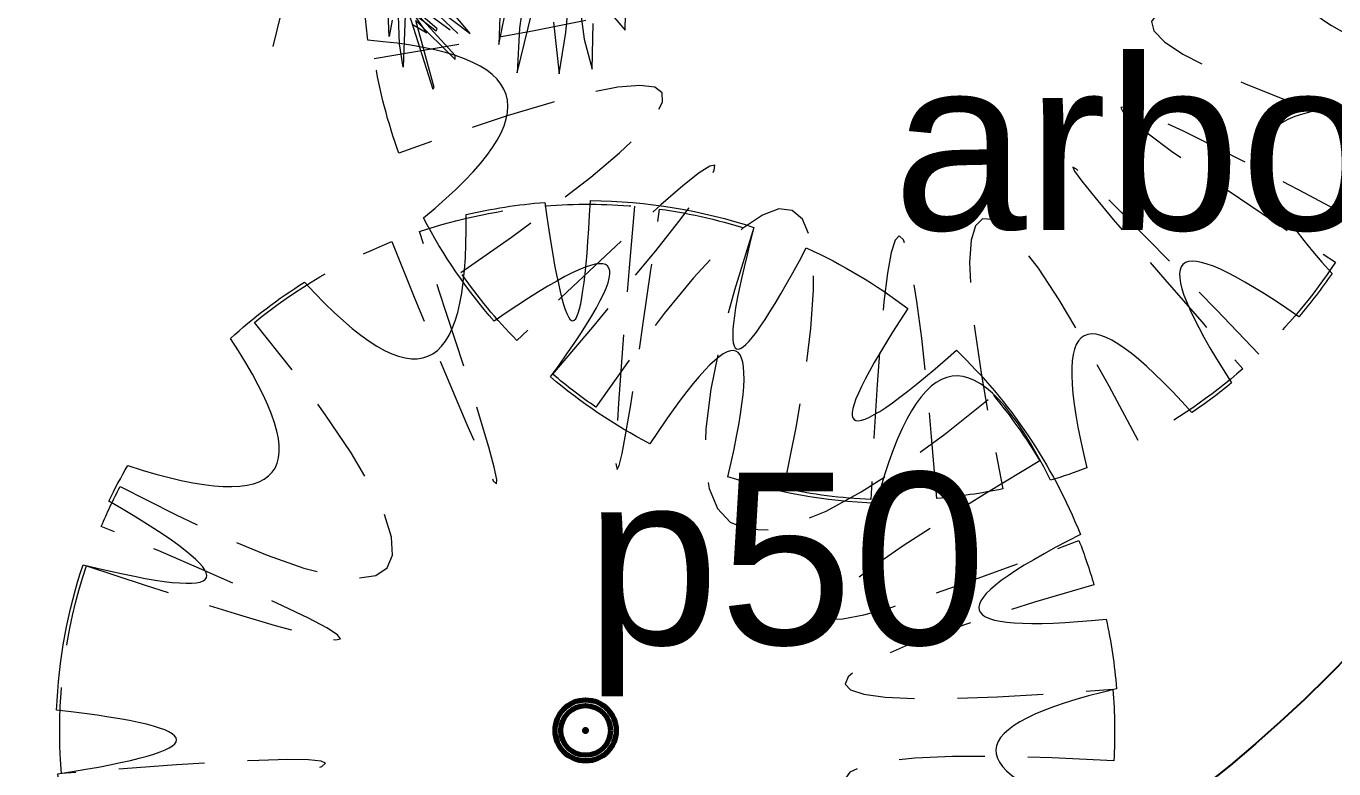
# Model space of a CAD drawing. Header units: metres. Extents: x 859577 to 860336, y 1645916 to 1646650.
# Drawn here: x 859941.813 to 859945.615, y 1646010.141 to 1646012.301 of the extents above; entities that cross this region are included whole.
import ezdxf

# ---------------------------------------------------------------- set-up
doc = ezdxf.new("R2010")
doc.units = ezdxf.units.M
doc.linetypes.add('DASHED', pattern=[0.75, 0.5, -0.25])
doc.layers.add('A-CALZADA', color=252, linetype='Continuous')
for name, color, linetype, lineweight in [('arbol', 174, 'Continuous', 100), ('HATCH', 253, 'Continuous', 0), ('VEGETATION', 7, 'Continuous', 0), ('VIEW THIC 0.0', 7, 'Continuous', 0)]:
    doc.layers.add(name, color=color, linetype=linetype, lineweight=lineweight)
doc.styles.get("Standard").update_dxf_attribs({"font": 'arial.ttf'})

# ---------------------------------------------------------------- blocks, each defined once
blk = doc.blocks.new('06092026_CAMPO')
at = {"layer": 'arbol'}
blk.add_point((859943.4396596805, 1646010.252865993, 38.813091855496), dxfattribs=at)
for s, p in [('arbol', (859944.3334227729, 1646011.708757834)), ('p50', (859943.4396596805, 1646010.502865993))]:
    blk.add_text(s, height=0.5, dxfattribs=at).set_placement(p)
blk = doc.blocks.new('v8')
at = {"layer": 'VEGETATION', "extrusion": (-5.0859915e-09, -1.3773533e-08, 1)}
for p, q in [((18816.68129166144, 35231.29492050924, -1.030321517964184e-08), (18816.80559227176, 35231.8077149237, -2.608032560464983e-09)), ((18816.8695878521, 35231.31110251562, -9.122658960324024e-09), (18816.86298641423, 35231.45432291739, -7.183582891195535e-09)), ((18817.00065819438, 35231.31602423191, -8.388246894796364e-09), (18816.87549035083, 35231.46556892458, -6.965090725233318e-09)), ((18816.88605857021, 35231.29925515602, -9.20206902636089e-09), (18816.88236290462, 35231.40422349471, -7.775080276365752e-09)), ((18816.90068620317, 35231.39220153002, -7.84747306317918e-09), (18816.98062490885, 35231.31595736858, -8.491056958514379e-09)), ((18816.90068620317, 35231.39220153002, -7.84747306317918e-09), (18817.00065819438, 35231.31602423191, -8.388246894796364e-09)), ((18817.08953326697, 35231.38922685687, -6.927970264791131e-09), (18817.08055987763, 35231.32490146267, -7.85959678405484e-09)), ((18817.09471334013, 35231.32552846957, -7.778976294407657e-09), (18817.11265397037, 35231.40144852152, -6.642043062911613e-09)), ((18816.89643380372, 35231.3799173858, -8.038296795906327e-09), (18816.89192282305, 35231.26179950888, -9.688140077387185e-09)), ((18816.89877058386, 35231.37333936592, -8.11701452544053e-09), (18816.9681795514, 35231.32240039214, -8.465610742916899e-09)), ((18817.04677889197, 35231.29856371043, -8.394170488247777e-09), (18817.06183996431, 35231.36977617386, -7.336722789610232e-09)), ((18817.15533580705, 35231.31757815844, -7.580154816746111e-09), (18817.1621286039, 35231.38477474707, -6.62007228097454e-09)), ((18816.94695660966, 35231.32364995011, -8.556339615893202e-09), (18816.90109621029, 35231.36339199486, -8.242196852405558e-09)), ((18816.90154693999, 35231.3468805549, -8.467325307806793e-09), (18816.94006283863, 35231.22596083782, -9.936925485934653e-09)), ((18816.9304256455, 35231.31730287379, -8.727837623757094e-09), (18816.90812496799, 35231.3492173407, -8.401683717277998e-09)), ((18816.90812496799, 35231.3492173407, -8.401683717277998e-09), (18816.94576785883, 35231.32078991541, -8.601778374776231e-09)), ((18816.97629608368, 35231.28059323638, -9.000162367041563e-09), (18816.91284427474, 35231.34987558438, -8.36861502236883e-09)), ((18817.04933657978, 35231.3586986263, -7.55289186344221e-09), (18817.04677889197, 35231.29856371043, -8.394170488247777e-09)), ((18817.1785429805, 35231.35591221011, -6.934128005838915e-09), (18817.18545625787, 35231.30686488301, -7.574522112736854e-09)), ((18817.23106954382, 35231.34512473661, -6.815559974318868e-09), (18817.25154441903, 35231.32147129985, -7.037216324563743e-09)), ((18817.25154441903, 35231.32147129985, -7.037216324563743e-09), (18817.25230196471, 35231.34673912032, -6.685336295395892e-09)), ((18816.87405989964, 35231.33768473557, -8.733783081415223e-09), (18816.8695878521, 35231.31110251562, -9.122658960324024e-09)), ((18816.90688712268, 35231.33153220862, -8.651566137848285e-09), (18816.9304256455, 35231.31730287379, -8.727837623757094e-09)), ((18816.9424308611, 35231.22881696556, -9.885542774115267e-09), (18816.9128029925, 35231.33740902352, -8.540533570450475e-09)), ((18816.9128029925, 35231.33740902352, -8.540533570450475e-09), (18816.97627488667, 35231.27419149288, -9.088444800359539e-09)), ((18816.94576785883, 35231.32078991541, -8.601778374776231e-09), (18816.94695660966, 35231.32364995011, -8.556339615893202e-09)), ((18817.07678218905, 35231.25247235846, -8.876414731223288e-09), (18817.09471334013, 35231.32552846957, -7.778976294407657e-09)), ((18817.08055987763, 35231.32490146267, -7.85959678405484e-09), (18817.07678218905, 35231.25247235846, -8.876414731223288e-09)), ((18817.13534513148, 35231.33482818041, -7.44423347616018e-09), (18817.14450203157, 35231.25106883126, -8.551323717121963e-09)), ((18817.19826811368, 35231.25847189261, -8.17590357223992e-09), (18817.19969172415, 35231.33225654006, -7.152387827257115e-09)), ((18817.14450203157, 35231.25106883126, -8.551323717121963e-09), (18817.15533580705, 35231.31757815844, -7.580154816746111e-09)), ((18817.18545625787, 35231.30686488301, -7.574522112736854e-09), (18817.19826811368, 35231.25847189261, -8.17590357223992e-09)), ((18816.89192282305, 35231.26179950888, -9.688140077387185e-09), (18816.88605857021, 35231.29925515602, -9.20206902636089e-09)), ((18816.97627488667, 35231.27419149288, -9.088444800359539e-09), (18816.97629608368, 35231.28059323638, -9.000162367041563e-09)), ((18816.94006283863, 35231.22596083782, -9.936925485934653e-09), (18816.9424308611, 35231.22881696556, -9.885542774115267e-09))]:
    blk.add_line(p, q, dxfattribs=at)
blk = doc.blocks.new('*U21')
at = {"layer": 'HATCH', "lineweight": 70, "ltscale": 2}
for radius in [0.0888294333432759, 0.07222495541418159]:
    blk.add_circle((99.28074189920306, -0.5045803755864285), radius, dxfattribs=at)
at = {"layer": 'VIEW THIC 0.0', "ltscale": 0.5}
for points in [[(98.93307672768863, 0.9958257722603878), (99.00725800166356, 1.013141051697458), (99.0836407225592, 1.025163636351895), (99.16184230794218, 1.031441092834171)], [(99.16184230794218, 1.031441092834171), (99.22677768745709, 0.5703543809862908), (99.27109653024894, 0.5720216734502332), (99.29479701013842, 1.03643612202093)], [(99.16184230794218, 1.031441092834171), (99.16184230794218, 1.031441092834171), (99.16184230794218, 1.031441092834171), (99.16184230794218, 1.031441092834171)], [(99.29479701013842, 1.03643612202093), (99.45993429144096, 1.035579192155052), (99.61984507661276, 1.008340966053383), (99.7701168844145, 0.9584792433166602)], [(98.46369738170486, 0.7995463717482447), (98.7856656138836, 0.4463218847730553), (98.94213315710037, 0.5117325248101048), (98.93307672768863, 0.9958257722603878)], [(99.7701168844145, 0.9584792433166602), (99.65217740157398, 0.5077263662155627), (99.70291294625906, 0.4877996648761206), (99.92236095490628, 0.8987945566777955)], [(99.92236095490628, 0.8987945566777955), (100.0273200273526, 0.8510680822316568), (100.1262710032529, 0.7918696131255156), (100.2174164756396, 0.7225925164497007)], [(98.24819298534803, 0.6355719036599694), (98.31485455126155, 0.6961925019956419), (98.38692705640446, 0.751130974975498), (98.46369738170486, 0.7995463717482447)], [(100.2174164756396, 0.7225925164497007), (99.96213674536696, 0.3327834696164348), (100.0093505228218, 0.2923310834742268), (100.3590564383588, 0.6012321622201595)], [(97.94974672503199, 0.2658749143218413), (98.41015410194025, 0.1166339789971231), (98.50963786270634, 0.2398638738852564), (98.24819298534803, 0.6355719036599694)], [(100.3590564383588, 0.6012321622201595), (100.513572263294, 0.45169903985927), (100.6374413173836, 0.2697536976165649), (100.719132712022, 0.06520722929393807)], [(97.89488403805838, 0.1627803605736337), (97.91185280188586, 0.1978921150200298), (97.93012910283295, 0.2322998812366522), (97.94974672503199, 0.2658749143218413)], [(97.81975954771292, -0.02237401741116368), (98.27288735781195, -0.1343455794437709), (98.29796157345119, -0.07264480205075607), (97.89488403805838, 0.1627803605736337)], [(100.719132712022, 0.06520722929393807), (100.3018717773044, -0.1456860899113812), (100.3268629022528, -0.2276546057263704), (100.7941147611754, -0.1806864480290185)], [(97.7429595471619, -0.4454334957738558), (97.74868002205478, -0.2988140262942076), (97.77517317114241, -0.1567417180165481), (97.81975954771292, -0.02237401741116368)], [(100.7941147611754, -0.1806864480290185), (100.8083387927614, -0.2467280295150363), (100.8183808969625, -0.3144533389700034), (100.8239306250362, -0.3836085388621768)], [(100.8239306250362, -0.3836085388621768), (100.3625352906145, -0.4922875178952415), (100.3569581700034, -0.6198089102960698), (100.8072449174354, -0.7661909777925069)], [(100.8239306250362, -0.3836085388621768), (100.8239306250362, -0.3836085388621768), (100.8239306250362, -0.3836085388621768), (100.8239306250362, -0.3836085388621768)], [(97.7468018070771, -0.6306435719230324), (98.20772964219523, -0.5600237843608007), (98.20647871631877, -0.4982901359142472), (97.7429595471619, -0.4454334957738558)], [(97.75431375390907, -0.7031096165208311), (97.75126131216172, -0.67913932012855), (97.74875306882471, -0.6549809283116035), (97.7468018070771, -0.6306435719230324)], [(97.91586489553052, -1.21948086041333), (98.28985246930257, -0.9138751038923847), (98.23602613332218, -0.7417513559282184), (97.75431375390907, -0.7031096165208311)], [(100.777253741318, -0.9034823752000681), (100.3007432047564, -0.8643840935105788), (100.2274165779559, -1.023556649797228), (100.5572651866082, -1.380994565565602)], [(98.12134590590459, -1.520360947672847), (98.04174364877933, -1.429098143928966), (97.9725665348442, -1.32822558153171), (97.91586489553052, -1.21948086041333)], [(98.28503731776621, -1.682084662270969), (98.56051630511746, -1.305882401854342), (98.50597000194712, -1.251957452735094), (98.12134590590459, -1.520360947672847)], [(100.460324822935, -1.507448105543284), (100.0763846272478, -1.239870039084999), (100.0111803443197, -1.30401240464004), (100.2647019302299, -1.699867441022495)], [(100.5572651866082, -1.380994565565602), (100.527124264625, -1.424792037047053), (100.4947590686103, -1.467000284827596), (100.460324822935, -1.507448105543284)], [(100.1493300412385, -1.785812440159643), (99.8341049386772, -1.434622305644686), (99.7321800462939, -1.488035927385346), (99.84374163333399, -1.94638977708116)], [(98.80061235190679, -1.972726788697112), (98.90746150943107, -1.517501166776672), (98.83191836981752, -1.485515813948099), (98.5739815634099, -1.87678305684559)], [(98.5739815634099, -1.87678305684559), (98.47044233749072, -1.82282888903143), (98.37352388786049, -1.75741368356786), (98.28503731776621, -1.682084662270969)], [(99.73847211212365, -1.982770719077458), (99.52591013084165, -1.556778413059548), (99.3571145761669, -1.579090547840928), (99.23206764297075, -2.049834955298889)], [(100.2647019302299, -1.699867441022495), (100.2277252005406, -1.730302376232062), (100.1892816004788, -1.75906454048327), (100.1493300412385, -1.785812440159643)], [(99.23206764297075, -2.049834955298889), (99.08246695233436, -2.044812990108715), (98.93753760240773, -2.018161877391883), (98.8006055037779, -1.972723136360248)], [(99.84374163333399, -1.94638977708116), (99.80928090821108, -1.959760987672139), (99.77418650238111, -1.971945188303537), (99.73847211212365, -1.982770719077458)]]:
    blk.add_open_spline(points, degree=3, dxfattribs=at)
at = {"layer": 'VIEW THIC 0.0', "linetype": 'DASHED', "ltscale": 0.5}
for points in [[(98.797402859609, 0.946639732126421), (98.91320207218759, 0.9854677407791606), (99.03550838202399, 1.01096060571914), (99.16266682331022, 1.021170717481205)], [(99.16266682331022, 1.021170717481205), (99.25080002966601, 1.028246666439535), (99.33780238076054, 1.027701554939515), (99.4230246734714, 1.020089625334206)], [(99.4230246734714, 1.020089625334206), (99.33125145544948, 0.001945990360981309), (99.35539432481843, -0.0007932633751563944), (99.49544460729182, 1.011870951036137)], [(99.49544460729182, 1.011870951036137), (99.58862306249344, 0.9990343514685329), (99.67939462673324, 0.9777225008456718), (99.7668790864897, 0.948695998586075)], [(98.31828044461103, 0.6823382696530937), (98.43751011595475, 0.7795146656858778), (98.57191570955237, 0.8593114098198804), (98.7178896282356, 0.917488593814213)], [(98.7178896282356, 0.917488593814213), (99.09620704909005, -0.03225541874665538), (99.122708872475, -0.02253654647778119), (98.797402859609, 0.946639732126421)], [(99.7668790864897, 0.948695998586075), (99.44586639732657, -0.0218499068644335), (99.67904856767936, -0.1813575652052535), (100.4664187494192, 0.4701848937073887)], [(97.92774869132973, 0.2050388280241419), (98.8328273455109, -0.2697377609203558), (98.96300033554138, -0.1106345990776476), (98.31828044461103, 0.6823382696530937)], [(100.4664187494192, 0.4701848937073887), (100.5159444570338, 0.410484228097464), (100.561070923133, 0.3468860609527861), (100.601270384844, 0.2798656527954867)], [(100.601270384844, 0.2798656527954867), (99.72399880845414, -0.2447959425522838), (99.76186625215256, -0.3221068139261822), (100.7148667808674, 0.0479280167133237)], [(97.87275452017461, 0.08900038727214554), (97.8894877081873, 0.128515948649652), (97.90784892600458, 0.1672261693895615), (97.92774869132973, 0.2050388280241419)], [(97.8295427924435, -0.02560907608877611), (98.8000941764102, -0.3466194825495135), (98.81449215060739, -0.3084196760550098), (97.87275452017461, 0.08900038727214554)], [(100.7148667808674, 0.0479280167133237), (100.7312237780308, 0.005792815691822883), (100.7456870377684, -0.03697241368898957), (100.758285778808, -0.08058498554869148)], [(97.75706031232983, -0.6298199696446404), (97.74013994198211, -0.4189960448397375), (97.76682575191003, -0.2146285411104975), (97.8295427924435, -0.02560907608877611)], [(100.758285778808, -0.08058498554869148), (99.77633499039554, -0.3649469162235883), (99.79479756059888, -0.4662280839897678), (100.8136602496833, -0.3844321411623314)], [(100.8136602496833, -0.3844321411623314), (100.8192976338853, -0.4546118219692304), (100.8200993221425, -0.5240792967829712), (100.8163447183556, -0.5925040290411913)], [(97.77240287252116, -0.755902340755221), (98.78104312319842, -0.5900496576892593), (98.77592939300918, -0.5480240268172041), (97.75706031232983, -0.6298199696446404)], [(100.8163447183556, -0.5925040290411913), (99.79569147039999, -0.5355859886758255), (99.77063460336629, -0.6676308020781451), (100.7411818784622, -0.9886439478078524)], [(97.84417040740536, -1.031071335887287), (97.81218505457679, -0.9430518085626407), (97.78796092067454, -0.8510749726680509), (97.77240287252116, -0.755902340755221)], [(98.02412385563925, -1.378799510218065), (98.86495194373954, -0.7976832649485747), (98.8049627433868, -0.6817763083889704), (97.84417040740536, -1.031071335887287)], [(100.6359949914087, -1.232410138069663), (99.7355721555002, -0.7488843726745311), (99.71247842031437, -0.7875845494935052), (100.5667174381772, -1.348507016211483)], [(98.29172018381449, -1.67423761339571), (98.9541488936259, -0.8961649153877164), (98.91928275894787, -0.8635787528947443), (98.1871258886512, -1.576479125960318)], [(100.3438115782166, -1.615904291940593), (99.63817616263458, -0.8767180400186891), (99.62269937900363, -0.890920157561788), (100.2973848796824, -1.658514296928516)], [(98.96320440994798, -2.006381260147177), (99.17797605591407, -1.006876420679938), (98.99589603369783, -0.9281758345960995), (98.41695612551408, -1.770273566780251)], [(99.99296704619984, -1.867478724974), (99.5212333116157, -0.9605775539795076), (99.3903503983271, -1.007342093815081), (99.60031967595764, -2.007774627215744)], [(99.40805510832648, -2.035419175951313), (99.32626236130196, -1.016556943400859), (99.26234917996675, -1.017718386980628), (99.21632834752162, -2.038912637543664)], [(100.5667174381772, -1.348507016211483), (100.5027321231617, -1.445749154329582), (100.427906668014, -1.535498063844859), (100.3438115782166, -1.615904291940593)], [(98.1871258886512, -1.576479125960318), (98.12756812076732, -1.515402898410438), (98.07299214235724, -1.44930105333352), (98.02412385563925, -1.378799510218065)], [(100.2973848796824, -1.658514296928516), (100.2048464967719, -1.739928113856497), (100.1029599539366, -1.810129708706343), (99.99296704619984, -1.867478724974)], [(98.41695612551408, -1.770273566780251), (98.37358141218242, -1.740406570181546), (98.3317840524623, -1.708348170593931), (98.29172018381449, -1.67423761339571)], [(99.21632834752162, -2.038912637543664), (99.1301290543079, -2.03511055336661), (99.04553542033274, -2.024084143978118), (98.96320440994798, -2.006381260147177)], [(99.60031967595764, -2.007774627215744), (99.53767157331238, -2.02085730306389), (99.47350683718045, -2.030167113451657), (99.40805510832648, -2.035419175951313)], [(99.40805510832648, -2.035419175951313), (99.40805510832648, -2.035419175951313), (99.40805510832648, -2.035419175951313), (99.40805510832648, -2.035419175951313)]]:
    blk.add_open_spline(points, degree=3, dxfattribs=at)

msp = doc.modelspace()

# ---------------------------------------------------------------- linework, layer by layer
msp.add_circle((859942.769709471, 1646013.238847448, 38.77246657391419), 4)
at = {"layer": 'A-CALZADA'}
for points in [[(859943.8077018177, 1646015.376921938, -0.3010744134690305), (859952.5961457451, 1645994.904680793), (859951.1935488785, 1645989.287995779, -0.184943192014857), (859945.0427925629, 1645980.496383909), (859898.2216624914, 1645948.835898142)], [(859943.7215878643, 1646014.257063997, -0.2989243826210688), (859951.5133850942, 1645994.696238312), (859950.223342423, 1645989.530275439, -0.1849431920151619), (859944.4826365283, 1645981.324771027), (859897.4940664199, 1645949.551062172)]]:
    msp.add_lwpolyline(points, format="xyb", dxfattribs=at)

# ---------------------------------------------------------------- block references
msp.add_blockref('06092026_CAMPO', (0, 0))
at = {"layer": 'HATCH', "color": 7, "ltscale": 0.2, "true_color": 0xffffff, "xscale": 1.79448815951078, "yscale": 1.79448815951078, "zscale": 1.79448815951078}
msp.add_blockref('v8', (826176.2193358786, 1582790.10020527, 38.77246657745661), dxfattribs=at)
at = {"layer": 'HATCH', "color": 254, "ltscale": 0.2, "true_color": 0xe1cfb7}
for p in [(859845.0526808738, 1646012.963338209, 39.092367702164), (859844.1589177813, 1646010.757446369, 38.813091855496)]:
    msp.add_blockref('*U21', p, dxfattribs=at)

doc.saveas('drawing.dxf')
